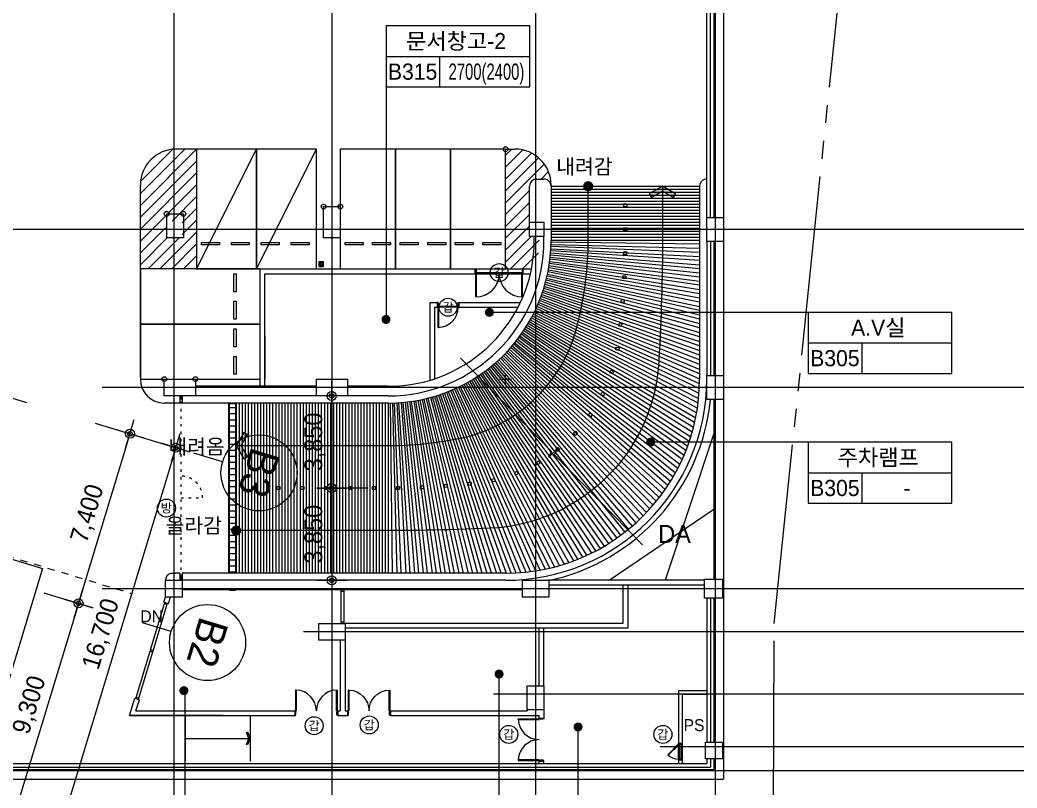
# Model space of a CAD drawing. Header units: metres. Extents: x 630750 to 860239, y 578133 to 726633.
# Drawn here: x 741477 to 783110, y 609588 to 641654 of the extents above; entities that cross this region are included whole.
import ezdxf
from ezdxf.enums import TextEntityAlignment as Align

# ---------------------------------------------------------------- set-up
doc = ezdxf.new("R2010")
doc.units = ezdxf.units.M
doc.header["$LTSCALE"] = 300
for name, pattern in [('HIDDEN', [2, 1, -1]), ('HIDDEN-1', [1.4, 0.35, -0.7, 0.35]), ('SITE$0$ACAD$0$DASHED', [19.05, 12.7, -6.35]), ('SITE$0$PROPERTY', [37.5, 25, -2.5, 2.5, -2.5, 2.5, -2.5])]:
    doc.linetypes.add(name, pattern=pattern)
doc.layers.get('Defpoints').update_dxf_attribs({"color": 8})
for name, color, linetype in [('A-CEN-1', 1, 'Continuous'), ('A-CON', 2, 'Continuous'), ('A-DIM', 7, 'Continuous'), ('A-DOR', 4, 'Continuous'), ('A-ELE-4', 4, 'Continuous'), ('A-ELE-7', 7, 'Continuous'), ('A-ETC-1', 7, 'Continuous'), ('A-GRID-DIMS', 14, 'Continuous'), ('A-HAT', 8, 'Continuous'), ('A-HAT-0', 7, 'Continuous'), ('A-HAT-1', 9, 'Continuous'), ('A-HAT-2', 8, 'Continuous'), ('A-ROM', 7, 'Continuous'), ('A-SYM1', 7, 'Continuous'), ('A-TRENCH', 4, 'Continuous'), ('A-TXT', 3, 'Continuous'), ('A-TXT-S', 3, 'Continuous'), ('A-WAL-BLK', 3, 'Continuous'), ('A-WALL-CONC', 2, 'Continuous'), ('A-WIN-GLASS', 4, 'Continuous'), ('A-코너가드', 7, 'Continuous'), ('DIM', 7, 'Continuous'), ('DOR', 4, 'Continuous'), ('fire shutter', 2, 'Continuous'), ('PAK', 8, 'Continuous'), ('PARK-SOL', 251, 'Continuous'), ('SITE$0$C-PROP', 72, 'SITE$0$ACAD$0$DASHED'), ('SYM1', 7, 'Continuous'), ('블럭', 7, 'Continuous'), ('설비검토', 240, 'Continuous'), ('주차장배수', 3, 'Continuous')]:
    doc.layers.add(name, color=color, linetype=linetype)
doc.styles.add('TEXT', font='')
doc.styles.add('TEXT(돋음)', font='')
doc.styles.add('돋움', font='')
doc.styles.get('TEXT').set_extended_font_data('DotumChe')
doc.styles.get('TEXT(돋음)').set_extended_font_data('Dotum')
doc.styles.get('돋움').set_extended_font_data('Dotum')
doc.dimstyles.new('DIM250', dxfattribs={"dimscale": 250, "dimtxt": 3, "dimasz": 1, "dimexe": 2, "dimexo": 3, "dimgap": 1, "dimtad": 1, "dimdec": 0, "dimzin": 0, "dimdsep": 46, "dimlunit": 6, "dimtxsty": 'TEXT(돋음)', "dimblk": 'Z_DOT', "dimcen": 2.5, "dimdle": 2, "dimclrd": 256, "dimclre": 256, "dimclrt": 3, "dimadec": 0, "dimazin": 0, "dimtfac": 1, "dimtdec": 0, "dimtix": 1, "dimtmove": 2, "dimatfit": 3, "dimldrblk": 'Z_DOT', "dimfxl": 1, "dimtolj": 1, "dimtzin": 0, "dimarcsym": 0})

# ---------------------------------------------------------------- blocks, each defined once
blk = doc.blocks.new('sym-rom')
at = {"color": 0, "linetype": 'ByBlock'}
for p, q in [((0, 5.1), (24, 5.1)), ((9, 0), (9, 5.1))]:
    blk.add_line(p, q, dxfattribs=at)
blk.add_lwpolyline([(0, 0), (24, 0), (24, 10.2), (0, 10.2)], close=True, dxfattribs=at)
blk = doc.blocks.new('Z_DOT')
at = {"layer": 'DIM', "color": 7}
for p, q in [((0, -2.5), (0, 2.5)), ((-2.5, 0), (2.5, 0))]:
    blk.add_line(p, q, dxfattribs=at)
for radius in [0.75, 0.375]:
    blk.add_circle((0, 0), radius, dxfattribs=at)
blk = doc.blocks.new('*D46')
at = {"layer": 'A-DIM', "lineweight": -2, "transparency": 16777216}
for p, q in [((744625, 624817), (746550, 624233)), ((745999, 624139), (743995, 617537)), ((742476, 617736), (744401, 617152))]:
    blk.add_line(p, q, dxfattribs=at)
at = {"layer": 'Defpoints', "color": 0, "transparency": 16777216}
for p in [(743907, 625035), (741758, 617954), (743923, 617297)]:
    blk.add_point(p, dxfattribs=at)
at = {"layer": 'A-DIM', "lineweight": -2, "transparency": 16777216, "xscale": 250, "yscale": 250, "zscale": 250}
for p, rotation in [((746071, 624379), 73.12000000000596), ((743923, 617297), 253.1200000000059)]:
    blk.add_blockref('Z_DOT', p, dxfattribs=dict(at, rotation=rotation))
at = {"layer": 'A-DIM', "color": 3, "transparency": 16777216, "insert": (744329, 621041), "char_height": 750, "attachment_point": 5, "rotation": 73.12, "style": 'TEXT(돋음)'}
blk.add_mtext('\\A1;7,400', dxfattribs=at)
blk = doc.blocks.new('*D47')
at = {"layer": 'A-DIM', "lineweight": -2, "transparency": 16777216}
for p, q in [((742476, 617736), (744401, 617152)), ((743850, 617058), (741295, 608637)), ((739776, 608837), (741701, 608253))]:
    blk.add_line(p, q, dxfattribs=at)
at = {"layer": 'Defpoints', "color": 0, "transparency": 16777216}
for p in [(741758, 617954), (739058, 609055), (741222, 608398)]:
    blk.add_point(p, dxfattribs=at)
at = {"layer": 'A-DIM', "lineweight": -2, "transparency": 16777216, "xscale": 250, "yscale": 250, "zscale": 250}
for p, rotation in [((743923, 617297), 73.11999999999756), ((741222, 608398), 253.1199999999976)]:
    blk.add_blockref('Z_DOT', p, dxfattribs=dict(at, rotation=rotation))
at = {"layer": 'A-DIM', "color": 3, "transparency": 16777216, "insert": (741905, 613050), "char_height": 750, "attachment_point": 5, "rotation": 73.12, "style": 'TEXT(돋음)'}
blk.add_mtext('\\A1;9,300', dxfattribs=at)
blk = doc.blocks.new('351')
at = {"ltscale": 5}
for points in [[(1383106, 4240352), (1378268, 4241613), (1378848, 4243839), (1383686, 4242578), (1383106, 4240352)], [(1379765, 4243393), (1379576, 4242667)], [(1379673, 4242642), (1379862, 4243368)], [(1379862, 4243368), (1379765, 4243393)], [(1379862, 4243368), (1379765, 4243393)], [(1379576, 4242667), (1379673, 4242642)], [(1379475, 4242280), (1379286, 4241555)], [(1379383, 4241529), (1379572, 4242255)], [(1379572, 4242255), (1379475, 4242280)], [(1379286, 4241555), (1379383, 4241529)]]:
    blk.add_lwpolyline(points, dxfattribs=at)
for points in [[(1379765, 4243393), (1379576, 4242667)], [(1379673, 4242642), (1379862, 4243368)], [(1379576, 4242667), (1379673, 4242642)], [(1379475, 4242280), (1379286, 4241555)], [(1379383, 4241529), (1379572, 4242255)], [(1379572, 4242255), (1379475, 4242280)], [(1379286, 4241555), (1379383, 4241529)]]:
    blk.add_lwpolyline(points)
blk = doc.blocks.new('56')
at = {"ltscale": 5}
for points in [[(0, 5000), (0, 0), (2500, 0), (2500, 5000), (0, 5000)], [(200, 1100), (950, 1100)], [(200, 1000), (200, 1100)], [(950, 1000), (200, 1000)], [(950, 1100), (950, 1000)], [(1450, 1100), (2200, 1100)], [(1450, 1000), (1450, 1100)], [(2200, 1000), (1450, 1000)], [(2200, 1100), (2200, 1000)], [(2200, 1100), (2200, 1000)]]:
    blk.add_lwpolyline(points, dxfattribs=at)
for points in [[(200, 1000), (200, 1100)], [(200, 1100), (950, 1100)], [(950, 1000), (200, 1000)], [(950, 1100), (950, 1000)], [(1450, 1000), (1450, 1100)], [(1450, 1100), (2200, 1100)], [(2200, 1000), (1450, 1000)]]:
    blk.add_lwpolyline(points)
at = {"layer": 'PAK'}
blk.add_lwpolyline([(0, 0), (2500, 5000)], dxfattribs=at)
blk = doc.blocks.new('*D116')
at = {"layer": 'A-DIM', "lineweight": -2, "transparency": 16777216}
for p, q in [((744625, 624817), (748464, 623653)), ((747913, 623559), (743209, 608057)), ((739776, 608837), (743614, 607672))]:
    blk.add_line(p, q, dxfattribs=at)
at = {"layer": 'Defpoints', "color": 0, "transparency": 16777216}
for p in [(743907, 625035), (739058, 609055), (743136, 607817)]:
    blk.add_point(p, dxfattribs=at)
at = {"layer": 'A-DIM', "lineweight": -2, "transparency": 16777216, "xscale": 250, "yscale": 250, "zscale": 250}
for p, rotation in [((747985, 623798), 73.12000000000133), ((743136, 607817), 253.1200000000013)]:
    blk.add_blockref('Z_DOT', p, dxfattribs=dict(at, rotation=rotation))
at = {"layer": 'A-DIM', "color": 3, "transparency": 16777216, "insert": (744893, 616010), "char_height": 750, "attachment_point": 5, "rotation": 73.12, "style": 'TEXT(돋음)'}
blk.add_mtext('\\A1;16,700', dxfattribs=at)
blk = doc.blocks.new('*D67')
at = {"layer": 'A-DIM', "lineweight": -2, "transparency": 16777216}
for p, q in [((756004, 625960), (753993, 625960)), ((754493, 622360), (754493, 625710)), ((756004, 622110), (753993, 622110))]:
    blk.add_line(p, q, dxfattribs=at)
at = {"layer": 'Defpoints', "color": 0, "transparency": 16777216}
for p in [(754493, 625960), (756754, 625960), (756754, 622110)]:
    blk.add_point(p, dxfattribs=at)
at = {"layer": 'A-DIM', "lineweight": -2, "transparency": 16777216, "xscale": 250, "yscale": 250, "zscale": 250}
for p, rotation in [((754493, 625960), 90), ((754493, 622110), 270)]:
    blk.add_blockref('Z_DOT', p, dxfattribs=dict(at, rotation=rotation))
at = {"layer": 'A-DIM', "color": 3, "transparency": 16777216, "insert": (753795, 624035), "char_height": 750, "attachment_point": 5, "rotation": 90, "style": 'TEXT(돋음)'}
blk.add_mtext('\\A1;3,850', dxfattribs=at)
blk = doc.blocks.new('*D68')
at = {"layer": 'A-DIM', "lineweight": -2, "transparency": 16777216}
for p, q in [((756004, 622110), (753993, 622110)), ((754493, 621860), (754493, 618510)), ((756004, 618260), (753993, 618260))]:
    blk.add_line(p, q, dxfattribs=at)
at = {"layer": 'Defpoints', "color": 0, "transparency": 16777216}
for p in [(756754, 622110), (754493, 618260), (756754, 618260)]:
    blk.add_point(p, dxfattribs=at)
at = {"layer": 'A-DIM', "lineweight": -2, "transparency": 16777216, "xscale": 250, "yscale": 250, "zscale": 250}
for p, rotation in [((754493, 622110), 90), ((754493, 618260), 270)]:
    blk.add_blockref('Z_DOT', p, dxfattribs=dict(at, rotation=rotation))
at = {"layer": 'A-DIM', "color": 3, "transparency": 16777216, "insert": (753795, 620185), "char_height": 750, "attachment_point": 5, "rotation": 90, "style": 'TEXT(돋음)'}
blk.add_mtext('\\A1;3,850', dxfattribs=at)
blk = doc.blocks.new('*U31')
blk.add_line((0, 5), (0, 0))
blk.add_circle((0, 11.35), 6.35)
at = {"color": 3, "style": '돋움'}
blk.add_attdef('NO', text='', height=5, dxfattribs=at).set_placement((0, 11.35), align=Align.MIDDLE_CENTER)
blk = doc.blocks.new('d-18-18')
at = {"layer": 'A-DOR'}
for p, q in [((73696, 448489), (74565, 448489)), ((73696, 448459), (73696, 448489)), ((73696, 448459), (74565, 448459)), ((74565, 448459), (74565, 448489)), ((73696, 446779), (74565, 446779)), ((73696, 446779), (73696, 446749)), ((73696, 446749), (74565, 446749)), ((74565, 446749), (74565, 446779))]:
    blk.add_line(p, q, dxfattribs=at)
for points in [[(74565, 448459), (73696, 448459)], [(74565, 446779), (73696, 446779)]]:
    blk.add_lwpolyline(points, dxfattribs=at)
for points in [[(74565, 448519), (74765, 448519), (74765, 448489), (74720, 448489), (74720, 448474), (74610, 448474), (74610, 448489), (74565, 448489)], [(74565, 446719), (74765, 446719), (74765, 446749), (74720, 446749), (74720, 446764), (74610, 446764), (74610, 446749), (74565, 446749)]]:
    blk.add_lwpolyline(points, close=True, dxfattribs=at)
for centre, start, end in [((74565, 448489), 181.9742, 270), ((74565, 446749), 90, 178.0258)]:
    blk.add_arc(centre, 870, start, end, dxfattribs=at)
blk = doc.blocks.new('dor-700')
at = {"layer": 'A-DOR'}
for p, q in [((197, 553), (218, 574)), ((197, 553), (649, 102)), ((218, 574), (670, 123)), ((670, 123), (649, 102))]:
    blk.add_line(p, q, dxfattribs=at)
for points in [[(0, 123), (0, 3), (45, 3), (45, 78), (30, 78), (30, 123)], [(700, 123), (700, 3), (655, 3), (655, 78), (670, 78), (670, 123)]]:
    blk.add_lwpolyline(points, close=True, dxfattribs=at)
blk.add_arc((715, 104), 686, 139.1042, 178.3732, dxfattribs=at)
at = {"layer": 'DOR', "color": 9}
for points in [[(30, 123), (627, 123)], [(45, 78), (655, 78)], [(45, 3), (655, 3)]]:
    blk.add_lwpolyline(points, dxfattribs=at)
blk = doc.blocks.new('b-9')
at = {"layer": 'A-DOR'}
for p, q in [((91835, -411706), (91835, -410866)), ((91835, -410866), (91865, -410866)), ((91865, -411706), (91865, -410866)), ((91835, -411706), (91865, -411706))]:
    blk.add_line(p, q, dxfattribs=at)
for points in [[(91805, -410666), (91805, -410866), (91835, -410866), (91835, -410821), (91850, -410821), (91850, -410711), (91835, -410711), (91835, -410666)], [(92705, -410666), (92705, -410866), (92675, -410866), (92675, -410821), (92660, -410821), (92660, -410711), (92675, -410711), (92675, -410666)]]:
    blk.add_lwpolyline(points, close=True, dxfattribs=at)
blk.add_arc((91835, -410866), 840, 270, 0, dxfattribs=at)
at = {"layer": 'DOR', "color": 9}
for points in [[(92675, -410866), (91835, -410866)], [(91850, -410821), (92660, -410821)]]:
    blk.add_lwpolyline(points, dxfattribs=at)
blk = doc.blocks.new('dor-2000')
at = {"layer": 'A-DOR'}
for p, q in [((30, 1150), (30, 180)), ((31, 1150), (30, 1150)), ((60, 1150), (60, 180)), ((1940, 1150), (1940, 180)), ((1969, 1150), (1970, 1150)), ((1970, 1150), (1970, 180)), ((30, 180), (60, 180)), ((1940, 180), (1970, 180))]:
    blk.add_line(p, q, dxfattribs=at)
for points in [[(0, 180), (0, -20), (30, -20), (30, 25), (45, 25), (45, 135), (30, 135), (30, 180)], [(2000, 180), (2000, -20), (1970, -20), (1970, 25), (1955, 25), (1955, 135), (1970, 135), (1970, 180)]]:
    blk.add_lwpolyline(points, close=True, dxfattribs=at)
for centre, start, end in [((30, 180), 360, 90), ((1970, 180), 90, 180)]:
    blk.add_arc(centre, 970, start, end, dxfattribs=at)
at = {"layer": 'DOR', "color": 9}
for points in [[(1970, 180), (30, 180)], [(1970, 135), (30, 135)]]:
    blk.add_lwpolyline(points, dxfattribs=at)

msp = doc.modelspace()

# ---------------------------------------------------------------- hatches: boundary and pattern name
at = {"layer": 'A-ETC-1'}
msp.add_hatch(color=256, dxfattribs=at).paths.add_polyline_path([(750987.1, 611390.2), (750937, 611410.3), (751037, 611660.2), (750937, 611910.2), (750987.1, 611930.2), (751095.1, 611660.2)])
at = {"layer": 'SYM1'}
h = msp.add_hatch(color=256, dxfattribs=at)
edge = h.paths.add_edge_path()
edge.add_arc((765204.4, 634711.9), 213.3, 450, 630, ccw=False)
edge.add_arc((765204.4, 634711.9), 213.3, 270, 450, ccw=False)
for points in [[(768304.4, 634710.2), (768855.2, 634392.2), (768766.3, 634238.3), (768304.4, 634505), (767842.5, 634238.3), (767753.6, 634392.2)], [(750504.4, 623885.2), (750822.4, 624436), (750976.3, 624347.1), (750709.7, 623885.2), (750976.3, 623423.3), (750822.4, 623334.5)]]:
    msp.add_hatch(color=256, dxfattribs=at).paths.add_polyline_path(points)
h = msp.add_hatch(color=256, dxfattribs=at)
edge = h.paths.add_edge_path()
edge.add_arc((750504.4, 620336.9), 213.3, 450, 630, ccw=False)
edge.add_arc((750504.4, 620336.9), 213.3, 270, 450, ccw=False)

# ---------------------------------------------------------------- linework, layer by layer
for p, q in [((761504.4, 626660.2), (762004.4, 626660.2)), ((761754.4, 626410.2), (761754.4, 626910.2))]:
    msp.add_line(p, q)
at = {"color": 6}
for points in [[(766694.4, 633973.7), (766814.4, 633973.7), (766814.4, 633853.7), (766694.4, 633853.7)], [(766694.4, 632973.7), (766814.4, 632973.7), (766814.4, 632853.7), (766694.4, 632853.7)], [(766690.3, 631974.9), (766810.2, 631972.6), (766808, 631852.6), (766688, 631854.9)], [(766656.3, 630977.4), (766776.2, 630971.2), (766770, 630851.4), (766650.1, 630857.6)], [(766590.4, 629981.6), (766710, 629971.4), (766699.8, 629851.8), (766580.2, 629862)], [(766495.2, 628987.7), (766614.4, 628974.4), (766601.2, 628855.2), (766481.9, 628868.4)], [(766373.4, 627997.3), (766492, 627979.5), (766474.3, 627860.9), (766355.6, 627878.6)], [(766148.4, 627034.7), (766262, 626996), (766223.3, 626882.4), (766109.7, 626921.1)], [(765782.8, 626113.8), (765890.5, 626060.8), (765837.4, 625953.1), (765729.8, 626006.2)], [(765285.8, 625256.9), (765383.9, 625187.8), (765314.8, 625089.7), (765216.7, 625158.8)], [(764672.5, 624480.5), (764756, 624394.3), (764669.8, 624310.8), (764586.3, 624397)], [(763938.8, 623807.9), (764015.3, 623715.4), (763922.8, 623638.9), (763846.3, 623731.4)], [(763127.2, 623243.8), (763186.2, 623139.3), (763081.8, 623080.2), (763022.7, 623184.7)], [(761292.1, 622508.6), (761319.5, 622391.7), (761202.6, 622364.4), (761175.3, 622481.2)], [(762236.4, 622810.4), (762280.2, 622698.7), (762168.4, 622654.9), (762124.6, 622766.6)], [(751204.4, 622170.2), (751324.4, 622170.2), (751324.4, 622050.2), (751204.4, 622050.2)], [(752204.4, 622170.2), (752324.4, 622170.2), (752324.4, 622050.2), (752204.4, 622050.2)], [(753204.4, 622170.2), (753324.4, 622170.2), (753324.4, 622050.2), (753204.4, 622050.2)], [(754204.4, 622170.2), (754324.4, 622170.2), (754324.4, 622050.2), (754204.4, 622050.2)], [(755204.4, 622170.2), (755324.4, 622170.2), (755324.4, 622050.2), (755204.4, 622050.2)], [(756204.4, 622170.2), (756324.4, 622170.2), (756324.4, 622050.2), (756204.4, 622050.2)], [(757324.4, 622172.2), (757324.4, 622052.2), (757204.4, 622052.2), (757204.4, 622172.2)], [(758324, 622199), (758324, 622079), (758204, 622079), (758204, 622199)], [(759317.6, 622264.7), (759326.6, 622145.1), (759206.9, 622136.1), (759197.9, 622255.8)], [(760312.4, 622351.6), (760324.2, 622232.2), (760204.7, 622220.4), (760193, 622339.9)]]:
    msp.add_lwpolyline(points, close=True, dxfattribs=at)
at = {"layer": 'A-CEN-1', "linetype": 'Continuous'}
for p, q in [((747904.4, 708258.8), (747904.4, 599232.8)), ((754504.4, 708258.8), (754504.4, 599232.8)), ((763004.4, 708258.8), (763004.4, 599232.8)), ((770504.4, 691460.2), (770504.4, 599232.8)), ((694392.6, 640060), (741754.1, 625688.5)), ((796986.4, 632910.2), (735004.4, 632910.2)), ((796986.4, 626310.2), (744904.4, 626310.2)), ((796986.4, 617910.2), (744904.4, 617910.2)), ((796986.4, 616110.2), (753322.5, 616110.2)), ((796986.4, 613510.2), (761246.9, 613510.2)), ((796986.4, 611310.2), (768206.9, 611310.2)), ((796986.4, 610310.2), (703228.6, 610310.2))]:
    msp.add_line(p, q, dxfattribs=at)
at = {"layer": 'A-CON'}
for points in [[(754154.4, 633860.2), (754854.4, 633860.2), (754854.4, 632560.2), (754154.4, 632560.2)], [(747604.4, 633560.2), (748304.4, 633560.2), (748304.4, 632560.2), (747604.4, 632560.2)], [(770154.4, 633410.2), (770854.4, 633410.2), (770854.4, 632410.2), (770154.4, 632410.2)], [(762754.4, 633210.2), (763354.4, 633210.2), (763354.4, 632610.2), (762754.4, 632610.2)], [(747504.4, 625960.2), (747504.4, 626660.2), (748804.4, 626660.2), (748804.4, 625960.2)], [(753854.4, 625960.2), (753854.4, 626660.2), (755154.4, 626660.2), (755154.4, 625960.2)], [(770154.4, 626810.2), (770854.4, 626810.2), (770854.4, 625810.2), (770154.4, 625810.2)], [(747554.4, 618260.2), (748254.4, 618260.2), (748254.4, 617560.2), (747554.4, 617560.2)], [(763554.4, 618260.2), (763554.4, 617560.2), (762454.4, 617560.2), (762454.4, 618260.2)], [(770054.4, 618310.2), (770804.4, 618310.2), (770804.4, 617510.2), (770054.4, 617510.2)], [(755054.4, 616460.2), (755054.4, 615760.2), (753954.4, 615760.2), (753954.4, 616460.2)], [(762654.4, 613860.2), (763354.4, 613860.2), (763354.4, 612860.2), (762654.4, 612860.2)], [(770104.4, 611510.2), (770804.4, 611510.2), (770804.4, 610810.2), (770104.4, 610810.2)]]:
    msp.add_lwpolyline(points, close=True, dxfattribs=at)
at = {"layer": 'A-ELE-4'}
for p, q in [((763654.4, 632460.2), (769854.4, 632460.2)), ((756854.4, 625660.2), (756854.4, 618560.2))]:
    msp.add_line(p, q, dxfattribs=at)
at = {"layer": 'A-ELE-7'}
for p, q in [((763654.4, 634710.2), (769854.4, 634710.2)), ((769854.4, 634710.6), (769854.4, 626660.2)), ((756854.4, 625660.2), (748254.4, 625660.2)), ((750204.4, 625660.2), (750204.4, 618560.2)), ((750504.4, 625660.2), (750504.4, 618560.2)), ((750504.4, 625660.2), (750504.4, 618560.2)), ((748154.4, 618560.2), (747954.4, 618560.2)), ((761754.4, 618560.2), (748254.4, 618560.2)), ((749952.4, 612610.2), (746052.4, 612610.2)), ((748373.2, 612610.2), (748373.2, 610710.2)), ((751095.1, 612610.2), (751095.1, 610710.2)), ((748373.2, 611660.2), (751095.1, 611660.2))]:
    msp.add_line(p, q, dxfattribs=at)
for points in [[(768304.4, 634710.2), (768304.4, 632460.2), (768303.8, 632160.4), (768302, 631860.3), (768299.2, 631559.5), (768295, 631257.8), (768289.8, 630954.7), (768283.5, 630650), (768275.9, 630343.4), (768267.2, 630034.4), (768257.4, 629722.6), (768246.4, 629407.7), (768234.3, 629089.3), (768221.2, 628766.9), (768206.8, 628440.1), (768188.3, 628109.5), (768172.9, 627772), (768157.2, 627427.9), (768131.3, 627081.4), (768089.1, 626735.8), (768030.1, 626392.3), (767954.9, 626051.4), (767863.7, 625713.7), (767755.9, 625380.7), (767632.6, 625052.6), (767493.8, 624730.3), (767339.3, 624414.9), (767170, 624106.8), (766986.3, 623806.7), (766788.1, 623515.9), (766576.2, 623234.5), (766351.4, 622963.3), (766113.4, 622703.3), (765863.4, 622454.7), (765602.1, 622218), (765329.4, 621994.5), (765046.6, 621784), (764754.3, 621587), (764452.7, 621404.6), (764143, 621236.7), (763826, 621083.5), (763502, 620946.2), (763172.2, 620824.2), (762837.4, 620718), (762497.9, 620628.3), (762155.1, 620554.7), (761809.6, 620497.4), (761462, 620457), (761113.5, 620432.8), (760767, 620418.4), (760425.2, 620405.3), (760087.7, 620393.2), (759754.1, 620382.2), (759423.7, 620372.4), (759096.3, 620363.7), (758771.5, 620356.2), (758448.8, 620349.8), (758127.8, 620344.6), (757808.2, 620340.5), (757489.7, 620337.6), (757171.8, 620338.2), (756854.4, 620335.2), (750504.4, 620335.2)], [(750504.4, 623885.2), (756854.4, 623885.2), (757078.9, 623887), (757303.4, 623892.3), (757528, 623900.9), (757752.7, 623913.2), (757977.6, 623928.9), (758202.6, 623948), (758427.8, 623970.7), (758653.4, 623996.7), (758879.2, 624026.1), (759105.5, 624059), (759332.2, 624095.3), (759559.5, 624134.8), (759787.4, 624177.8), (760014.8, 624227.1), (760240.9, 624284.3), (760465.1, 624350.5), (760687.1, 624424.7), (760906.8, 624506.9), (761123.4, 624597.7), (761336.9, 624696.4), (761546.9, 624802.7), (761752.9, 624917.2), (761954.8, 625039.1), (762152.3, 625168.3), (762344.7, 625305.1), (762532.2, 625448.7), (762714.4, 625599), (762890.7, 625756.2), (763061.1, 625919.7), (763225.6, 626089), (763383.2, 626264.6), (763534.4, 626445.5), (763678.9, 626631.6), (763815.9, 626822.9), (763945.8, 627018.8), (764068.4, 627218.9), (764183, 627423.4), (764290.1, 627631.4), (764389.5, 627842.7), (764480.4, 628057.3), (764563.4, 628274.6), (764638.5, 628494), (764704.9, 628715.7), (764763.2, 628939), (764815.8, 629162.5), (764865.6, 629385), (764911.8, 629606.9), (764954.8, 629828.2), (764994.3, 630049.1), (765030.6, 630269.4), (765063.5, 630489.4), (765092.9, 630709.1), (765118.9, 630928.5), (765141.6, 631147.7), (765160.7, 631366.7), (765176.4, 631585.5), (765188.7, 631804.3), (765197.4, 632023), (765202.6, 632241.6), (765204.4, 632460.3), (765204.4, 634710.2)], [(767468.9, 619740.2), (763803.5, 623500.9), (763910.5, 623744.2), (763557.6, 623400.2), (763664.6, 623643.5), (759877.8, 627528.8)]]:
    msp.add_lwpolyline(points, dxfattribs=at)
for centre, radius, start, end in [((756854.4, 632460.2), 6800, 270, 0), ((761754.4, 626660.2), 8100, 270, 0), ((747864.3, 618256.1), 310, 101.149, 179.23935), ((747864.3, 618256.1), 310, 101.149, 179.23935)]:
    msp.add_arc(centre, radius, start, end, dxfattribs=at)
at = {"layer": 'A-ETC-1'}
msp.add_lwpolyline([(750983.7, 611390.2), (750933.6, 611410.3), (751037, 611660.2), (750933.6, 611910.2), (750983.7, 611930.2), (751095.1, 611660.2)], close=True, dxfattribs=at)
at = {"layer": 'A-HAT'}
for p, q in [((763654.4, 634585.2), (769854.4, 634585.2)), ((763654.4, 634460.2), (769854.4, 634460.2)), ((763654.4, 634335.2), (769854.4, 634335.2)), ((763654.4, 634210.2), (769854.4, 634210.2)), ((763654.4, 634085.2), (769854.4, 634085.2)), ((763654.4, 633960.2), (769854.4, 633960.2)), ((763654.4, 633835.2), (769854.4, 633835.2)), ((763654.4, 633710.2), (769854.4, 633710.2)), ((763654.4, 633585.2), (769854.4, 633585.2)), ((763654.4, 633460.2), (769854.4, 633460.2)), ((763654.4, 633335.2), (769854.4, 633335.2)), ((763654.4, 633210.2), (769854.4, 633210.2)), ((763654.4, 633085.2), (769854.4, 633085.2)), ((763654.4, 632960.2), (769854.4, 632960.2)), ((763654.4, 632835.2), (769854.4, 632835.2)), ((763654.4, 632710.2), (769854.4, 632710.2)), ((763654.4, 632585.2), (769854.4, 632585.2)), ((769854.4, 631608.1), (763639.8, 632015.5)), ((763645.1, 632104.3), (769854.4, 631778.9)), ((769854.4, 631949.5), (763649.1, 632193.3)), ((763652.1, 632282.2), (769854.4, 632119.8)), ((769854.4, 632290), (763653.8, 632371.2)), ((763596.2, 631572.7), (769854.4, 630748.7)), ((769854.4, 630921.5), (763607.2, 631660.9)), ((763617.1, 631749.4), (769854.4, 631093.9)), ((769854.4, 631265.7), (763625.9, 631838.1)), ((763633.4, 631926.7), (769854.4, 631437.1)), ((763540.5, 631221), (769854.4, 630050.8)), ((769854.4, 630226.4), (763556.2, 631308.7)), ((763570.7, 631396.5), (769854.4, 630401.2)), ((769854.4, 630575.3), (763584, 631484.5)), ((769854.4, 629158.7), (763445.2, 630786.4)), ((763466.5, 630872.8), (769854.4, 629339.2)), ((769854.4, 629518.6), (763486.7, 630959.5)), ((763505.8, 631046.4), (769854.4, 629697)), ((769854.4, 629874.4), (763523.7, 631133.7)), ((763321.6, 630358.9), (769854.4, 628236.3)), ((769854.4, 628423.7), (763348.5, 630443.8)), ((763374.4, 630528.9), (769854.4, 628609.5)), ((769854.4, 628793.8), (763399.1, 630614.4)), ((763422.7, 630700.3), (769854.4, 628976.9)), ((769854.4, 627273.7), (763170.3, 629940.4)), ((763202.7, 630023.3), (769831.2, 627478.9)), ((769854.4, 627664.3), (763234.1, 630106.7)), ((763264.4, 630190.3), (769854.4, 627856.7)), ((769854.4, 628047.3), (763293.5, 630274.4)), ((762992, 629532.8), (769844.7, 626264.2)), ((769852.1, 626468.2), (763029.7, 629613.3)), ((763066.5, 629694.4), (769854.4, 626672.3)), ((769854.4, 626875), (763102.2, 629776)), ((763136.8, 629858), (769843.5, 627080)), ((769730.6, 625249.3), (762787.4, 629137.6)), ((762830.4, 629215.6), (769763.6, 625451.1)), ((769791.6, 625653.6), (762872.3, 629294)), ((762913.2, 629373.1), (769814.4, 625856.8)), ((769832.1, 626060.3), (762953.1, 629452.7)), ((769425.8, 624060.3), (762508.4, 628682.4)), ((762557.4, 628756.7), (769489.1, 624255.2)), ((769547.4, 624451.5), (762605.4, 628831.7)), ((762652.3, 628907.2), (769600.8, 624649.2)), ((769649.1, 624848.1), (762698.4, 628983.4)), ((762743.4, 629060.2), (769692.4, 625048.2)), ((768944.1, 622929.5), (762194.5, 628250.4)), ((762249.2, 628320.7), (769036.3, 623112.8)), ((769123.7, 623298.2), (762302.9, 628391.6)), ((762355.7, 628463.3), (769206.5, 623485.9)), ((769284.5, 623675.6), (762407.6, 628535.7)), ((762458.5, 628608.7), (769357.6, 623867)), ((768296.1, 621883.6), (761847.8, 627844.4)), ((761907.8, 627910.1), (768415.1, 622051)), ((768529.8, 622221.3), (761966.9, 627976.7)), ((762025.2, 628044), (768640, 622394.3)), ((768745.9, 622570.1), (762082.5, 628112)), ((762139, 628180.9), (768847.3, 622748.6)), ((767496.7, 620947.5), (761470.3, 627466.8)), ((761535.2, 627527.7), (767639.7, 621094.9)), ((767778.9, 621245.9), (761599.4, 627589.4)), ((761662.7, 627651.9), (767914.3, 621400.4)), ((768045.6, 621558.2), (761725.3, 627715.3)), ((761786.9, 627779.4), (768172.9, 621719.3)), ((766227.9, 619907.6), (760923, 627011.7)), ((760994, 627065.4), (766397.7, 620023.2)), ((766564.4, 620143.1), (761064.2, 627120.1)), ((761133.8, 627175.6), (766728.2, 620267.1)), ((766883.6, 620401.5), (761202.6, 627232.1)), ((761270.6, 627289.5), (767045.9, 620527.5)), ((767199.7, 620663.6), (761338, 627347.7)), ((761404.5, 627406.8), (767350, 620803.7)), ((764776.2, 619145), (760331.2, 626616.3)), ((760407.4, 626662.3), (764965.6, 619224)), ((765153, 619307.7), (760483, 626709.3)), ((760557.9, 626757.3), (765338.3, 619396.2)), ((760741.9, 626642.3), (760632.3, 626806.2)), ((760706, 626856.2), (765701.8, 619587.2)), ((765521.3, 619489.4), (760741.8, 626642.3)), ((765879.8, 619689.5), (760779, 626907.1)), ((760851.3, 626958.9), (766055.2, 619796.4)), ((759456.6, 626177.8), (762593.9, 618603.9)), ((762797.3, 618627.6), (759538.6, 626212.4)), ((759620.2, 626248.1), (763000.2, 618656.6)), ((763202.3, 618690.7), (759701.3, 626284.9)), ((759781.9, 626322.6), (763403.4, 618729.9)), ((763603.6, 618774.1), (759862, 626361.5)), ((759941.5, 626401.4), (763802.7, 618823.5)), ((764000.5, 618877.9), (760020.6, 626442.3)), ((760099.1, 626484.3), (764196.8, 618937.2)), ((764391.6, 619001.6), (760177, 626527.3)), ((760254.4, 626571.3), (764584.8, 619070.8)), ((757918.1, 625743.9), (759055.9, 618560.2)), ((759242.9, 618560.2), (758006, 625758.4)), ((758093.6, 625774.1), (759430.6, 618560.2)), ((759619.2, 618560.2), (758181, 625790.9)), ((758268.2, 625808.8), (759808.9, 618560.2)), ((759999.7, 618560.2), (758355.1, 625827.9)), ((758441.8, 625848.1), (760191.5, 618560.2)), ((760384.5, 618560.2), (758528.2, 625869.5)), ((758614.4, 625891.9), (760578.9, 618560.2)), ((760774.6, 618560.2), (758700.2, 625915.5)), ((758785.7, 625940.3), (760971.8, 618560.2)), ((761170.4, 618560.2), (758870.9, 625966.1)), ((758955.7, 625993), (761370.8, 618560.2)), ((761572.8, 618560.2), (759040.2, 626021.1)), ((759124.3, 626050.3), (761776.6, 618560.3)), ((761981.2, 618563.4), (759208, 626080.5)), ((759291.3, 626111.9), (762185.7, 618571.7)), ((762390, 618585.2), (759374.2, 626144.3)), ((750229.4, 625472.2), (750479.4, 625472.2)), ((750631.4, 625660.2), (750631.4, 618560.2)), ((750758.4, 625660.2), (750758.4, 618560.2)), ((750885.4, 625660.2), (750885.4, 618560.2)), ((751012.4, 625660.2), (751012.4, 618560.2)), ((751139.4, 625660.2), (751139.4, 618560.2)), ((751266.4, 625660.2), (751266.4, 618560.2)), ((751393.4, 625660.2), (751393.4, 618560.2)), ((751520.4, 625660.2), (751520.4, 618560.2)), ((751647.4, 625660.2), (751647.4, 618560.2)), ((751774.4, 625660.2), (751774.4, 618560.2)), ((751901.4, 625660.2), (751901.4, 618560.2)), ((752028.4, 625660.2), (752028.4, 618560.2)), ((752155.4, 625660.2), (752155.4, 618560.2)), ((752282.4, 625660.2), (752282.4, 618560.2)), ((752409.4, 625660.2), (752409.4, 618560.2)), ((752536.4, 625660.2), (752536.4, 618560.2)), ((752663.4, 625660.2), (752663.4, 618560.2)), ((752790.4, 625660.2), (752790.4, 618560.2)), ((752917.4, 625660.2), (752917.4, 618560.2)), ((753044.4, 625660.2), (753044.4, 618560.2)), ((753171.4, 625660.2), (753171.4, 618560.2)), ((753298.4, 625660.2), (753298.4, 618560.2)), ((753425.4, 625660.2), (753425.4, 618560.2)), ((753552.4, 625660.2), (753552.4, 618560.2)), ((753679.4, 625660.2), (753679.4, 618560.2)), ((753806.4, 625660.2), (753806.4, 618560.2)), ((753933.4, 625660.2), (753933.4, 618560.2)), ((754060.4, 625660.2), (754060.4, 618560.2)), ((754187.4, 625660.2), (754187.4, 618560.2)), ((754314.4, 625660.2), (754314.4, 618560.2)), ((754441.4, 625660.2), (754441.4, 618560.2)), ((754568.4, 625660.2), (754568.4, 618560.2)), ((754695.4, 625660.2), (754695.4, 618560.2)), ((754822.4, 625660.2), (754822.4, 618560.2)), ((754949.4, 625660.2), (754949.4, 618560.2)), ((755076.4, 625660.2), (755076.4, 618560.2)), ((755203.4, 625660.2), (755203.4, 618560.2)), ((755330.4, 625660.2), (755330.4, 618560.2)), ((755457.4, 625660.2), (755457.4, 618560.2)), ((755584.4, 625660.2), (755584.4, 618560.2)), ((755711.4, 625660.2), (755711.4, 618560.2)), ((755838.4, 625660.2), (755838.4, 618560.2)), ((755965.4, 625660.2), (755965.4, 618560.2)), ((756092.4, 625660.2), (756092.4, 618560.2)), ((756219.4, 625660.2), (756219.4, 618560.2)), ((756346.4, 625660.2), (756346.4, 618560.2)), ((756473.4, 625660.2), (756473.4, 618560.2)), ((756600.4, 625660.2), (756600.4, 618560.2)), ((756727.4, 625660.2), (756727.4, 618560.2)), ((757036.4, 618560.2), (756943.4, 625660.8)), ((757032.4, 625662.6), (757218.3, 618565)), ((757400.5, 618560.2), (757121.3, 625665.5)), ((757210.3, 625669.5), (757582.9, 618560.2)), ((757765.5, 618560.2), (757299.2, 625674.8)), ((757387.9, 625681.2), (757948.3, 618560.2)), ((758131.6, 618560.2), (757476.6, 625688.8)), ((757565.2, 625697.5), (758315.3, 618560.2)), ((758499.6, 618560.2), (757653.6, 625707.4)), ((757742, 625718.4), (758684.4, 618560.2)), ((758869.8, 618560.2), (757830.1, 625730.6)), ((750229.4, 625218.2), (750479.4, 625218.2)), ((750229.4, 624964.2), (750479.4, 624964.2)), ((750229.4, 624710.2), (750479.4, 624710.2)), ((750229.4, 624456.2), (750479.4, 624456.2)), ((750229.4, 624202.2), (750479.4, 624202.2)), ((750229.4, 623948.2), (750479.4, 623948.2)), ((750229.4, 623694.2), (750479.4, 623694.2)), ((750229.4, 623440.2), (750479.4, 623440.2)), ((750229.4, 623186.2), (750479.4, 623186.2)), ((750229.4, 622932.2), (750479.4, 622932.2)), ((750229.4, 622678.2), (750479.4, 622678.2)), ((750229.4, 622424.2), (750479.4, 622424.2)), ((750229.4, 622170.2), (750479.4, 622170.2)), ((750229.4, 621916.2), (750479.4, 621916.2)), ((750229.4, 621662.2), (750479.4, 621662.2)), ((754504.4, 621960.2), (754504.4, 618560.2)), ((750229.4, 621408.2), (750479.4, 621408.2)), ((750229.4, 621154.2), (750479.4, 621154.2)), ((750229.4, 620900.2), (750479.4, 620900.2)), ((750229.4, 620646.2), (750479.4, 620646.2)), ((750229.4, 620392.2), (750479.4, 620392.2)), ((750229.4, 620138.2), (750479.4, 620138.2)), ((750229.4, 620138.2), (750479.4, 620138.2)), ((750229.4, 619884.2), (750479.4, 619884.2)), ((750229.4, 619630.2), (750479.4, 619630.2)), ((750229.4, 619376.2), (750479.4, 619376.2)), ((750229.4, 619122.2), (750479.4, 619122.2)), ((750229.4, 618868.2), (750479.4, 618868.2)), ((750229.4, 618614.2), (750479.4, 618614.2)), ((750229.4, 617852.2), (750479.4, 617852.2))]:
    msp.add_line(p, q, dxfattribs=at)
at = {"layer": 'A-HAT-0'}
for p, q in [((763054.4, 635010.2), (763354.4, 635010.2)), ((762754.4, 633210.2), (762754.4, 634710.2)), ((763654.4, 634760.2), (763654.4, 632450.7)), ((748154.4, 625960.2), (748154.4, 625660.2)), ((748254.4, 625960.2), (748254.4, 625660.2)), ((748154.4, 625660.2), (747504.4, 625660.2)), ((747554.4, 618260.2), (747554.4, 618260.2)), ((747554.4, 618260.2), (747554.4, 618260.2)), ((747804.4, 618560.2), (747954.4, 618560.2)), ((748154.4, 618560.2), (748154.4, 618560.2)), ((748154.4, 618560.2), (748154.4, 618260.2)), ((748154.4, 618560.2), (748154.4, 618560.2)), ((748154.4, 618560.2), (748154.4, 618260.2)), ((748254.4, 618560.2), (748254.4, 618260.2)), ((748254.4, 618560.2), (748254.4, 618260.2))]:
    msp.add_line(p, q, dxfattribs=at)
for centre, start, end in [((763054.4, 634710.2), 90, 180.00001), ((763354.4, 634710.2), 359.99999, 90), ((770154.4, 634710.2), 90, 180.00001)]:
    msp.add_arc(centre, 300, start, end, dxfattribs=at)
at = {"layer": 'A-HAT-1', "color": 8, "linetype": 'Continuous'}
for p, q in [((770454.4, 624384.2), (768419.7, 618260.2)), ((766076.8, 618260.2), (770454.4, 621233.1))]:
    msp.add_line(p, q, dxfattribs=at)
at = {"layer": 'A-HAT-1', "linetype": 'HIDDEN'}
msp.add_line((738040.2, 620166.8), (746102.1, 617720.5), dxfattribs=at)
at = {"layer": 'A-HAT-2'}
for p, q in [((748854.5, 636260.2), (747988.4, 636260.2)), ((761754.4, 636260.2), (762154.4, 636260.2)), ((746504.4, 626760.2), (746504.4, 634760.2)), ((751504.3, 631060.2), (751504.3, 631260.2)), ((761586.5, 631260.2), (762486.9, 631260.2)), ((751704.4, 628461), (751704.4, 626660.2))]:
    msp.add_line(p, q, dxfattribs=at)
for centre, start, end in [((748004.4, 634760.2), 90, 180), ((762154.4, 634760.2), 0.00001, 90.00001)]:
    msp.add_arc(centre, 1500, start, end, dxfattribs=at)
at = {"layer": 'A-ROM', "color": 7}
for p, q in [((756761.6, 638859.2), (756761.6, 629151.5)), ((774391.8, 629447), (761079.3, 629447)), ((774391.8, 624028.3), (767809.5, 624028.3)), ((761482.7, 608285.1), (761482.7, 614348.4)), ((748373.2, 608285.1), (748373.2, 613654.3)), ((764779.9, 608285.1), (764779.9, 612137.9))]:
    msp.add_line(p, q, dxfattribs=at)
at = {"layer": 'A-ROM', "color": 7, "const_width": 187.5}
for points in [[(760985.5, 629447, -1), (761173, 629447, -1)], [(756667.9, 629151.5, -1), (756855.4, 629151.5, -1)], [(767715.8, 624028.3, -1), (767903.3, 624028.3, -1)], [(761576.5, 614348.4, -1), (761389, 614348.4, -1)], [(748416.9, 613654.3, -1), (748229.4, 613654.3, -1)], [(764873.6, 612137.9, -1), (764686.1, 612137.9, -1)]]:
    msp.add_lwpolyline(points, format="xyb", close=True, dxfattribs=at)
at = {"layer": 'A-SYM1'}
msp.add_arc((747504.4, 626660.2), 1000, 180, 270, dxfattribs=at)
at = {"layer": 'A-TRENCH', "color": 8}
msp.add_lwpolyline([(750504.4, 625660.2), (750504.4, 618560.2), (750204.4, 618560.2), (750204.4, 625660.2)], close=True, dxfattribs=at)
at = {"layer": 'A-TRENCH'}
msp.add_lwpolyline([(750479.4, 625635.2), (750479.4, 618585.2), (750229.4, 618585.2), (750229.4, 625635.2)], close=True, dxfattribs=at)
at = {"layer": 'A-WAL-BLK'}
for p, q in [((770154.4, 633410.2), (770154.4, 642310.2)), ((770304.4, 633410.2), (770304.4, 642310.2)), ((770154.4, 632410.2), (770154.4, 626810.2)), ((770304.4, 632410.2), (770304.4, 626810.2)), ((751504.3, 626360.2), (751504.3, 631260.2)), ((751504.3, 631260.2), (760486.9, 631260.2)), ((760486.9, 631060.2), (760486.9, 631260.2)), ((762486.9, 631260.2), (762835.2, 631260.2)), ((762486.9, 631060.2), (762486.9, 631260.2)), ((751704.3, 626360.2), (751704.3, 631060.2)), ((751704.3, 631060.2), (760486.9, 631060.2)), ((762486.9, 631060.2), (762791.6, 631060.2)), ((758604.3, 626616.6), (758604.3, 629860.2)), ((758604.3, 629860.2), (758904.3, 629860.2)), ((758804.3, 626680.3), (758804.3, 629660.2)), ((758804.3, 629660.2), (758904.3, 629660.2)), ((758904.3, 629860.2), (758904.3, 629660.2)), ((759804.3, 629860.2), (762372.5, 629860.2)), ((759804.3, 629860.2), (759804.3, 629660.2)), ((759804.3, 629660.2), (762273.8, 629660.2)), ((770054.3, 618260.2), (763554.4, 618260.2)), ((770054.4, 618060.2), (763554.4, 618060.2)), ((766654.4, 618060.2), (766654.4, 616460.2)), ((766854.4, 618060.2), (766854.4, 616260.2)), ((747491.5, 617352.9), (747554.4, 617560.2)), ((747682.9, 617294.8), (747763.4, 617560.2)), ((770154.4, 617510.2), (770154.4, 611510.2)), ((770304.4, 617510.2), (770304.4, 611510.2)), ((747491.5, 617352.9), (747682.9, 617294.8)), ((766654.4, 616460.2), (755054.4, 616460.2)), ((766854.4, 616260.2), (755054.4, 616260.2)), ((763154.4, 613860.2), (763154.4, 616260.2)), ((763354.4, 613860.2), (763354.4, 616260.2)), ((754854.4, 615760.2), (754854.4, 612810.2)), ((755054.4, 615760.2), (755054.4, 612810.2)), ((763154.4, 613860.2), (763154.4, 615760.2)), ((763354.4, 613860.2), (763354.4, 615960.2)), ((746052.4, 612610.2), (746271.9, 613333.8)), ((746271.9, 613333.8), (746463.3, 613275.8)), ((746322, 612810.2), (746463.3, 613275.8)), ((768979.4, 613660.2), (768979.4, 610610.2)), ((768979.4, 613660.2), (770154.4, 613660.2)), ((769129.4, 613510.2), (769129.4, 610610.2)), ((769129.4, 613510.2), (770154.4, 613510.2)), ((762654.4, 612860.2), (762654.4, 612810.2)), ((763354.4, 612860.2), (763354.4, 612510.2)), ((746052.4, 612610.2), (752954.4, 612610.2)), ((746322, 612810.2), (752954.4, 612810.2)), ((754754.4, 612610.2), (755154.4, 612610.2)), ((755054.4, 612810.2), (755154.4, 612810.2)), ((756954.4, 612810.2), (762654.4, 612810.2)), ((756954.4, 612610.2), (763154.4, 612610.2)), ((763154.4, 612510.2), (763154.4, 612610.2)), ((770154.4, 610810.2), (770154.4, 610610.2)), ((770304.4, 610810.2), (770304.4, 610460.2)), ((735094.8, 610460.2), (770304.4, 610460.2)), ((735140.3, 610610.2), (770154.4, 610610.2)), ((763154.4, 610710.2), (763354.4, 610710.2)), ((763154.4, 610610.2), (763154.4, 610710.2)), ((763154.4, 610710.2), (763354.4, 610710.2)), ((763354.4, 610710.2), (763154.4, 610710.2)), ((763154.4, 610710.2), (763354.4, 610710.2)), ((763354.4, 610610.2), (763354.4, 610710.2)), ((763354.4, 610610.2), (763354.4, 610710.2))]:
    msp.add_line(p, q, dxfattribs=at)
at = {"layer": 'A-WALL-CONC'}
for p, q in [((770854.4, 687510.2), (770854.4, 609960.2)), ((770454.4, 642310.2), (770454.4, 633410.2)), ((762954.4, 632460.2), (762954.4, 632610.2)), ((763354.4, 632460.2), (763354.4, 632610.2)), ((770454.4, 632410.2), (770454.4, 626810.2)), ((753854.4, 626360.2), (748804.4, 626360.2)), ((756854.4, 626360.2), (755154.4, 626360.2)), ((753854.4, 625960.2), (748804.4, 625960.2)), ((756854.4, 625960.2), (755154.4, 625960.2)), ((770454.4, 625810.2), (770454.4, 618310.2)), ((761754.4, 618260.2), (748254.4, 618260.2)), ((762454.4, 617860.2), (748254.4, 617860.2)), ((770454.4, 617510.2), (770454.4, 611510.2)), ((770454.4, 610810.2), (770454.4, 610360.2)), ((735064.4, 610360.2), (770454.4, 610360.2)), ((716063.5, 609960.2), (770854.4, 609960.2))]:
    msp.add_line(p, q, dxfattribs=at)
for centre, radius, start, end in [((756854.4, 632460.2), 6100, 270, 359.99678), ((756854.4, 632460.2), 6500, 270, 359.99683), ((761754.4, 626660.2), 8400, 270, 0), ((761754.4, 626660.2), 8600, 282.08147, 354.32778)]:
    msp.add_arc(centre, radius, start, end, dxfattribs=at)
at = {"layer": 'A-WIN-GLASS'}
for p, q in [((754894.4, 616510.2), (754894.4, 617860.2)), ((755014.4, 616510.2), (755014.4, 617860.2)), ((754894.4, 617810.2), (755014.4, 617810.2)), ((746927.2, 615355.7), (747515.2, 617293.4)), ((747042.1, 615320.8), (747630.1, 617258.6)), ((747529.8, 617341.3), (747515.2, 617293.4)), ((747515.2, 617293.4), (747630.1, 617258.6)), ((747630.1, 617258.6), (747644.6, 617306.4)), ((754894.4, 616510.2), (754894.4, 616460.2)), ((755014.4, 616510.2), (754894.4, 616510.2)), ((755014.4, 616460.2), (755014.4, 616510.2)), ((746927.2, 615355.7), (746912.7, 615307.8)), ((747042.1, 615320.8), (746927.2, 615355.7)), ((746324.7, 613370.1), (746912.7, 615307.8)), ((746439.6, 613335.2), (747027.5, 615273)), ((746912.7, 615307.8), (747027.5, 615273)), ((747027.5, 615273), (747042.1, 615320.8)), ((746324.7, 613370.1), (746310.2, 613322.2)), ((746439.6, 613335.2), (746324.7, 613370.1)), ((746425, 613287.4), (746439.6, 613335.2))]:
    msp.add_line(p, q, dxfattribs=at)
at = {"layer": 'A-코너가드'}
for centre in [(761754.5, 636260.2), (747604.4, 633560.2), (748304.4, 633560.2), (754154.4, 633860.2), (754854.4, 633860.2), (747504.4, 626660.2), (748804.4, 626660.2)]:
    msp.add_circle(centre, 100, dxfattribs=at)
at = {"layer": 'fire shutter', "color": 2, "linetype": 'HIDDEN-1'}
msp.add_line((748204.4, 618380.2), (748204.4, 625840.2), dxfattribs=at)
msp.add_line((748204.4, 618380.2), (748204.4, 625840.2), dxfattribs=at)
at = {"layer": 'fire shutter', "linetype": 'HIDDEN-1'}
for points in [[(748174.4, 625960.2), (748174.4, 625840.2), (748234.4, 625840.2), (748234.4, 625960.2)], [(748174.4, 618380.2), (748174.4, 618260.2), (748234.4, 618260.2), (748234.4, 618380.2)], [(748174.4, 618380.2), (748174.4, 618260.2), (748234.4, 618260.2), (748234.4, 618380.2)]]:
    msp.add_lwpolyline(points, close=True, dxfattribs=at)
at = {"layer": 'fire shutter', "color": 2, "linetype": 'HIDDEN-1'}
msp.add_lwpolyline([(748204.4, 621710.2), (749104.4, 621710.2)], dxfattribs=at)
msp.add_arc((748204.4, 621710.2), 900, 359.99997, 89.99997, dxfattribs=at)
at = {"layer": 'PARK-SOL'}
for p, q in [((746504.4, 633910.1), (748854.5, 636260.2)), ((746504.4, 634405.1), (748359.6, 636260.2)), ((746511.6, 634907.3), (747864.6, 636260.2)), ((761754.5, 636003.6), (762011.2, 636260.2)), ((761754.5, 635508.6), (762472.1, 636226.2)), ((746504.4, 633415.1), (748854.5, 635765.2)), ((761754.5, 635013.6), (762836.9, 636096)), ((761754.5, 634518.7), (763132.9, 635897.1)), ((761754.5, 634023.7), (763369.9, 635639.1)), ((763236, 635010.2), (763546, 635320.1)), ((746504.4, 632920.1), (748854.5, 635270.3)), ((763601.4, 634880.6), (763645.4, 634924.6)), ((746504.4, 632425.2), (748854.5, 634775.3)), ((761754.5, 633528.7), (762754.4, 634528.6)), ((747834.4, 633260.2), (748854.5, 634280.3)), ((748254.5, 633185.3), (748854.5, 633785.3)), ((761754.5, 633033.7), (762754.4, 634033.6)), ((748254.5, 632690.4), (748854.5, 633290.4)), ((761754.5, 632538.8), (762754.4, 633538.6)), ((746504.4, 631930.2), (747554.5, 632980.3)), ((761754.5, 632043.8), (762754.4, 633043.7)), ((746504.4, 631435.2), (747629.4, 632560.2)), ((746824.4, 631260.2), (748124.4, 632560.2)), ((747319.4, 631260.2), (748854.5, 632795.4)), ((761754.5, 631548.8), (762815.9, 632610.2)), ((761960.9, 631260.2), (763154.4, 632453.7)), ((747834.4, 631280.3), (748854.5, 632300.4)), ((748309.3, 631260.2), (748854.5, 631805.4)), ((762455.9, 631260.2), (763132.6, 631937))]:
    msp.add_line(p, q, dxfattribs=at)
at = {"layer": 'SITE$0$C-PROP', "color": 9, "linetype": 'SITE$0$PROPERTY'}
msp.add_lwpolyline([(666532.6, 622853.9), (717060.7, 607496.5), (729474.5, 606861.2), (769437.9, 594708.5), (772890.9, 596982.1), (772973.5, 616462.3), (775808, 644020.3), (775982.9, 646488.4), (775900.4, 666689.2), (780047, 686894.3)], dxfattribs=at)
at = {"layer": 'SYM1'}
for points in [[(767842.5, 634238.3), (768304.4, 634505), (768766.3, 634238.3), (768855.2, 634392.2), (768304.4, 634710.2), (767753.6, 634392.2)], [(750976.3, 623423.3), (750709.7, 623885.2), (750976.3, 624347.1), (750822.4, 624436), (750504.4, 623885.2), (750822.4, 623334.5)]]:
    msp.add_lwpolyline(points, close=True, dxfattribs=at)
at = {"layer": '블럭', "color": 1}
for centre in [(761486.9, 631105.2), (761486.9, 631105.2), (759354.3, 629660.2), (759354.3, 629660.2), (747592.1, 621276.3), (747592.1, 621276.3), (753760.9, 612190.2), (753760.9, 612190.2), (756061.2, 612221), (756061.2, 612221), (761885.7, 611826.2), (768322.3, 611826.2)]:
    msp.add_circle(centre, 375, dxfattribs=at)
at = {"layer": '설비검토'}
for p, q in [((754754.4, 612810.2), (754854.4, 612810.2)), ((755154.4, 612810.2), (755154.4, 612610.2))]:
    msp.add_line(p, q, dxfattribs=at)
at = {"layer": '주차장배수', "color": 4}
for p, q in [((753988.6, 631434.4), (754080.2, 631526.1)), ((754120.2, 631486.1), (754028.6, 631394.4))]:
    msp.add_line(p, q, dxfattribs=at)
msp.add_lwpolyline([(754154.4, 631560.2), (753954.4, 631560.2), (753954.4, 631360.2), (754154.4, 631360.2)], close=True, dxfattribs=at)
msp.add_circle((754054.4, 631460.2), 70.7, dxfattribs=at)

# ---------------------------------------------------------------- block references
msp.add_blockref('b-9', (667099.1, 1040526.5))
at = {"layer": 'A-DOR', "rotation": 180.0000064033023}
msp.add_blockref('dor-2000', (762486.9, 631240.2), dxfattribs=at)
at = {"layer": 'A-GRID-DIMS', "xscale": 249.9999999999776, "yscale": 249.9999999999776, "zscale": 249.9999999999776, "rotation": 253.1308121515061}
for p, values in [((748743.4, 623567.7), {'NO': 'B3'}), ((746594.7, 616486.5), {'NO': 'B2'})]:
    msp.add_blockref('*U31', p, dxfattribs=at).add_auto_attribs(values)
at = {"layer": 'A-ROM', "color": 7, "xscale": 250, "yscale": 250, "zscale": 250}
for p in [(756761.6, 638859.2), (774391.8, 626897), (774391.8, 621478.3)]:
    msp.add_blockref('sym-rom', p, dxfattribs=at)
at = {"layer": 'PAK', "ltscale": 5, "xscale": -1}
for p, rotation in [((-3697259.8, 367471.5), 255.3897951542348), ((-3694959.8, 367471.5), 255.3897951542348), ((-3692659.8, 367471.5), 255.3897951542348), ((1015293.1, -3823154.1), 345.3897951546553), ((1015293.1, -3825454.1), 345.3897951546553)]:
    msp.add_blockref('351', p, dxfattribs=dict(at, rotation=rotation))
at = {"layer": 'PAK', "ltscale": 5}
for name, p, rotation in [('56', (748854.5, 631260.2), 6.096477442765265e-06), ('56', (751354.5, 631260.2), 6.096477442765265e-06), ('351', (4924663.9, -931212.7), 87.73021100750596)]:
    msp.add_blockref(name, p, dxfattribs=dict(at, rotation=rotation))
at = {"layer": '설비검토', "color": 6, "rotation": 270}
msp.add_blockref('d-18-18', (306235.7, 687375.3), dxfattribs=at)
at = {"layer": '설비검토', "color": 6, "xscale": -1, "rotation": 90}
msp.add_blockref('d-18-18', (1203673.1, 687375.3), dxfattribs=at)
at = {"layer": '설비검토', "color": 6}
msp.add_blockref('d-18-18', (688589.3, 163991.6), dxfattribs=at)
at = {"layer": '설비검토', "rotation": 89.99998868749918}
msp.add_blockref('dor-700', (769102.7, 610760.2), dxfattribs=at)

# ---------------------------------------------------------------- texts
at = {"layer": 'A-ROM', "color": 3, "style": '돋움'}
for s, p in [('문서창고-2', (759686.2, 640771.7)), ('B315', (757873.7, 639496.7)), ('A.V실', (777316.3, 628809.5)), ('B305', (775503.9, 627534.5)), ('주차램프', (777316.3, 623390.8)), ('B305', (775503.9, 622115.8)), ('-', (778516.8, 622115.8))]:
    msp.add_text(s, height=675, dxfattribs=at).set_placement(p, align=Align.MIDDLE_CENTER)
at = {"layer": 'A-ROM', "color": 3, "style": '돋움', "width": 0.7}
msp.add_text('2700(2400)', height=675, dxfattribs=at).set_placement((760955.7, 639496.7), align=Align.MIDDLE_CENTER)
at = {"layer": 'A-TXT', "style": '돋움'}
msp.add_text('DA', height=750, dxfattribs=at).set_placement((768127.6, 619819.4))
at = {"layer": 'A-TXT-S', "color": 3, "style": '돋움'}
for s, p in [('내려감', (763869.6, 635219.2, 0)), ('내려옴', (747678.8, 623530.4, 0)), ('올라감', (747559.4, 620229.6, 0))]:
    msp.add_text(s, height=625, rotation=0.00001, dxfattribs=at).set_placement(p)
msp.add_text('DN', height=500, dxfattribs=at).set_placement((746506.6, 616509.9, 0))
msp.add_text('PS', height=500, dxfattribs=at).set_placement((769623.1, 612214.2, 0), align=Align.MIDDLE_CENTER)
at = {"layer": '블럭', "style": 'TEXT'}
for s, p in [('갑', (761486.9, 631105.2)), ('갑', (761486.9, 631105.2)), ('갑', (759354.3, 629660.2)), ('갑', (759354.3, 629660.2)), ('방', (747592.1, 621276.3)), ('방', (747592.1, 621276.3)), ('갑', (753760.9, 612190.2)), ('갑', (753760.9, 612190.2)), ('갑', (756061.2, 612221)), ('갑', (756061.2, 612221)), ('갑', (761885.7, 611826.2)), ('갑', (768322.3, 611826.2))]:
    msp.add_text(s, height=375, dxfattribs=at).set_placement(p, align=Align.MIDDLE_CENTER)

# ---------------------------------------------------------------- dimensions: what is measured, and where the dimension line sits
at = {"layer": 'A-DIM'}
for p1, p2, distance, picture, middle in [((756754.4, 622110.2), (756754.4, 625960.2), 2261.6, '*D67', (753795.1, 624035.2)), ((743907.2, 625035.2), (739058.1, 609054.7), 4261.6, '*D116', (744892.9, 616010.1)), ((743907.2, 625035.2), (741758.5, 617954), 2261.6, '*D46', (744329.3, 621040.5)), ((756754.4, 622110.2), (756754.4, 618260.2), -2261.6, '*D68', (753795.1, 620185.2)), ((741758.5, 617954), (739058.1, 609054.7), 2261.6, '*D47', (741904.7, 613050.3))]:
    dim = msp.add_aligned_dim(p1=p1, p2=p2, distance=distance, dimstyle='DIM250', dxfattribs=at)
    dim.commit()
    dim.dimension.update_dxf_attribs({"geometry": picture, "text_midpoint": middle})

doc.saveas('drawing.dxf')
